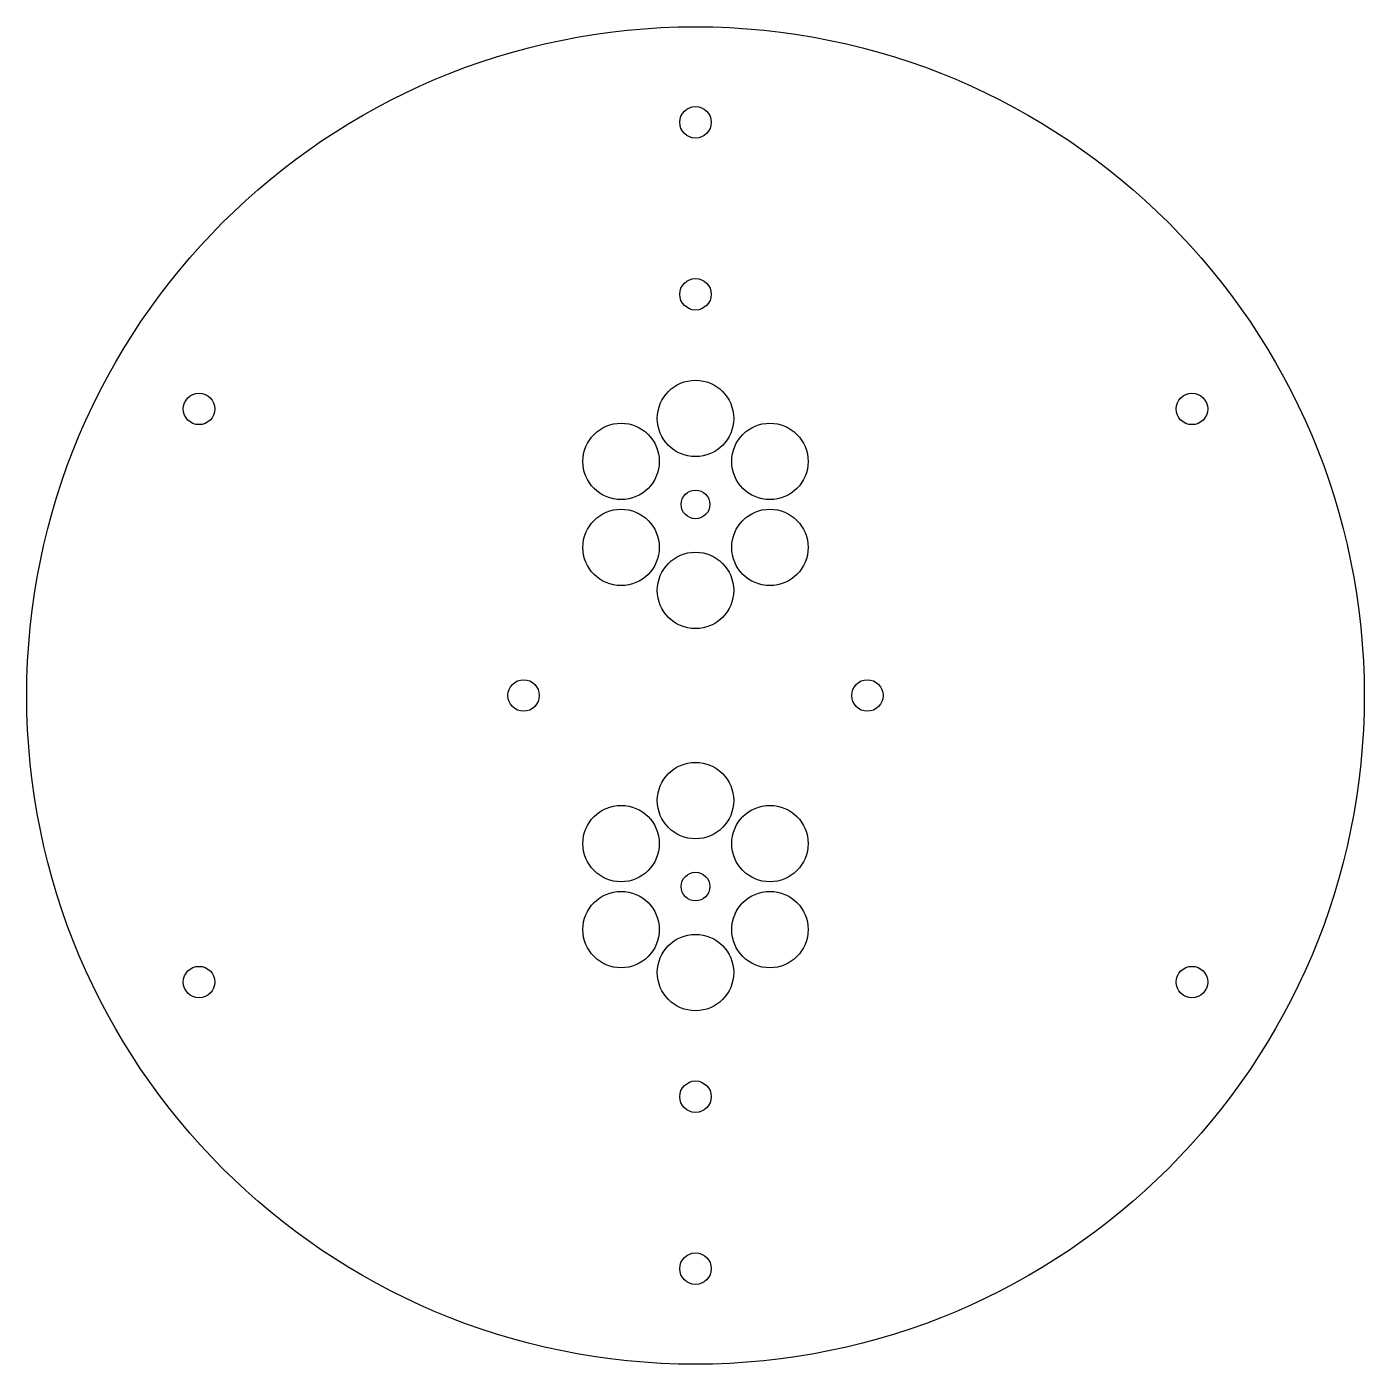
# Model space of a CAD drawing. Header units: millimetres. Extents: x -70 to 70, y -70 to 70.
import ezdxf

# ---------------------------------------------------------------- set-up
doc = ezdxf.new("R2010")
doc.units = ezdxf.units.MM

msp = doc.modelspace()

# ---------------------------------------------------------------- linework, layer by layer
at = {"color": 7, "linetype": 'Continuous', "lineweight": 25}
for centre, radius in [((0, 0), 70), ((0, 60), 1.65), ((0, 42), 1.65), ((0, 29), 4), ((-51.96, 30), 1.65), ((51.96, 30), 1.65), ((-7.79, 24.5), 4), ((7.79, 24.5), 4), ((0, 20), 1.5), ((-7.79, 15.5), 4), ((7.79, 15.5), 4), ((0, 11), 4), ((-18, 0), 1.65), ((18, 0), 1.65), ((0, -11), 4), ((-7.79, -15.5), 4), ((7.79, -15.5), 4), ((0, -20), 1.5), ((-7.79, -24.5), 4), ((7.79, -24.5), 4), ((0, -29), 4), ((-51.96, -30), 1.65), ((51.96, -30), 1.65), ((0, -42), 1.65), ((0, -60), 1.65)]:
    msp.add_circle(centre, radius, dxfattribs=at)

doc.saveas('drawing.dxf')
